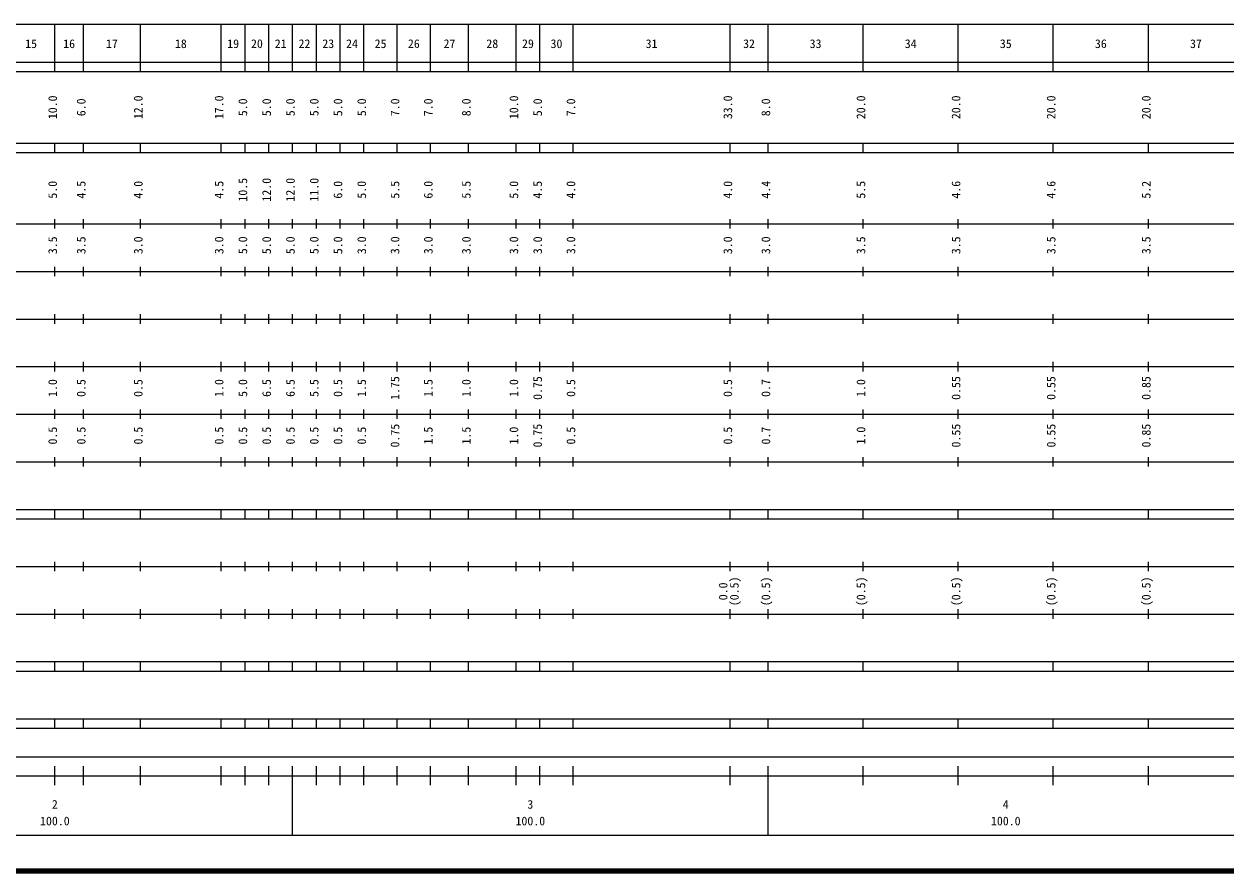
# Model space of a CAD drawing. Units: millimetres, scale not verified. Extents: x 40000 to 680000, y 20000 to 380000.
# Drawn here: x 211518 to 464311, y 20000 to 198000 of the extents above; entities that cross this region are included whole.
import ezdxf
from ezdxf.enums import TextEntityAlignment as Align

# ---------------------------------------------------------------- set-up
doc = ezdxf.new("R2010")
doc.units = ezdxf.units.MM
doc.header["$LTSCALE"] = 1000
doc.layers.add('M-TTL', color=2, linetype='Continuous', lineweight=140)
doc.layers.add('M-TTL-BAND', color=7, linetype='Continuous', lineweight=25)
doc.styles.add('ＭＳ ゴシック', font='')
doc.styles.get('ＭＳ ゴシック').set_extended_font_data('MS Gothic')

msp = doc.modelspace()

# ---------------------------------------------------------------- linework, layer by layer
at = {"layer": 'M-TTL'}
msp.add_line((40000, 20000), (680000, 20000), dxfattribs=at)
at = {"layer": 'M-TTL-BAND'}
for p, q in [((68000, 198000), (579000, 198000)), ((218000, 188000), (218000, 198000)), ((224000, 188000), (224000, 198000)), ((236000, 188000), (236000, 198000)), ((253000, 188000), (253000, 198000)), ((258000, 188000), (258000, 198000)), ((263000, 188000), (263000, 198000)), ((268000, 188000), (268000, 198000)), ((273000, 188000), (273000, 198000)), ((278000, 188000), (278000, 198000)), ((283000, 188000), (283000, 198000)), ((290000, 188000), (290000, 198000)), ((297000, 188000), (297000, 198000)), ((305000, 188000), (305000, 198000)), ((315000, 188000), (315000, 198000)), ((320000, 188000), (320000, 198000)), ((327000, 188000), (327000, 198000)), ((360000, 188000), (360000, 198000)), ((368000, 188000), (368000, 198000)), ((388000, 188000), (388000, 198000)), ((408000, 188000), (408000, 198000)), ((428000, 188000), (428000, 198000)), ((448000, 188000), (448000, 198000)), ((40000, 190000), (579000, 190000)), ((40000, 188000), (579000, 188000)), ((40000, 173000), (579000, 173000)), ((218000, 171000), (218000, 173000)), ((224000, 171000), (224000, 173000)), ((236000, 171000), (236000, 173000)), ((253000, 171000), (253000, 173000)), ((258000, 171000), (258000, 173000)), ((263000, 171000), (263000, 173000)), ((268000, 171000), (268000, 173000)), ((273000, 171000), (273000, 173000)), ((278000, 171000), (278000, 173000)), ((283000, 171000), (283000, 173000)), ((290000, 171000), (290000, 173000)), ((297000, 171000), (297000, 173000)), ((305000, 171000), (305000, 173000)), ((315000, 171000), (315000, 173000)), ((320000, 171000), (320000, 173000)), ((327000, 171000), (327000, 173000)), ((360000, 171000), (360000, 173000)), ((368000, 171000), (368000, 173000)), ((388000, 171000), (388000, 173000)), ((408000, 171000), (408000, 173000)), ((428000, 171000), (428000, 173000)), ((448000, 171000), (448000, 173000)), ((40000, 171000), (579000, 171000)), ((218000, 155000), (218000, 157000)), ((224000, 155000), (224000, 157000)), ((236000, 155000), (236000, 157000)), ((253000, 155000), (253000, 157000)), ((258000, 155000), (258000, 157000)), ((263000, 155000), (263000, 157000)), ((268000, 155000), (268000, 157000)), ((273000, 155000), (273000, 157000)), ((278000, 155000), (278000, 157000)), ((283000, 155000), (283000, 157000)), ((290000, 155000), (290000, 157000)), ((297000, 155000), (297000, 157000)), ((305000, 155000), (305000, 157000)), ((315000, 155000), (315000, 157000)), ((320000, 155000), (320000, 157000)), ((327000, 155000), (327000, 157000)), ((360000, 155000), (360000, 157000)), ((368000, 155000), (368000, 157000)), ((388000, 155000), (388000, 157000)), ((408000, 155000), (408000, 157000)), ((428000, 155000), (428000, 157000)), ((448000, 155000), (448000, 157000)), ((40000, 156000), (579000, 156000)), ((218000, 145000), (218000, 147000)), ((224000, 145000), (224000, 147000)), ((236000, 145000), (236000, 147000)), ((253000, 145000), (253000, 147000)), ((258000, 145000), (258000, 147000)), ((263000, 145000), (263000, 147000)), ((268000, 145000), (268000, 147000)), ((273000, 145000), (273000, 147000)), ((278000, 145000), (278000, 147000)), ((283000, 145000), (283000, 147000)), ((290000, 145000), (290000, 147000)), ((297000, 145000), (297000, 147000)), ((305000, 145000), (305000, 147000)), ((315000, 145000), (315000, 147000)), ((320000, 145000), (320000, 147000)), ((327000, 145000), (327000, 147000)), ((360000, 145000), (360000, 147000)), ((368000, 145000), (368000, 147000)), ((388000, 145000), (388000, 147000)), ((408000, 145000), (408000, 147000)), ((428000, 145000), (428000, 147000)), ((448000, 145000), (448000, 147000)), ((46000, 146000), (579000, 146000)), ((218000, 135000), (218000, 137000)), ((224000, 135000), (224000, 137000)), ((236000, 135000), (236000, 137000)), ((253000, 135000), (253000, 137000)), ((258000, 135000), (258000, 137000)), ((263000, 135000), (263000, 137000)), ((268000, 135000), (268000, 137000)), ((273000, 135000), (273000, 137000)), ((278000, 135000), (278000, 137000)), ((283000, 135000), (283000, 137000)), ((290000, 135000), (290000, 137000)), ((297000, 135000), (297000, 137000)), ((305000, 135000), (305000, 137000)), ((315000, 135000), (315000, 137000)), ((320000, 135000), (320000, 137000)), ((327000, 135000), (327000, 137000)), ((360000, 135000), (360000, 137000)), ((368000, 135000), (368000, 137000)), ((388000, 135000), (388000, 137000)), ((408000, 135000), (408000, 137000)), ((428000, 135000), (428000, 137000)), ((448000, 135000), (448000, 137000)), ((52000, 136000), (579000, 136000)), ((218000, 125000), (218000, 127000)), ((224000, 125000), (224000, 127000)), ((236000, 125000), (236000, 127000)), ((253000, 125000), (253000, 127000)), ((258000, 125000), (258000, 127000)), ((263000, 125000), (263000, 127000)), ((268000, 125000), (268000, 127000)), ((273000, 125000), (273000, 127000)), ((278000, 125000), (278000, 127000)), ((283000, 125000), (283000, 127000)), ((290000, 125000), (290000, 127000)), ((297000, 125000), (297000, 127000)), ((305000, 125000), (305000, 127000)), ((315000, 125000), (315000, 127000)), ((320000, 125000), (320000, 127000)), ((327000, 125000), (327000, 127000)), ((360000, 125000), (360000, 127000)), ((368000, 125000), (368000, 127000)), ((388000, 125000), (388000, 127000)), ((408000, 125000), (408000, 127000)), ((428000, 125000), (428000, 127000)), ((448000, 125000), (448000, 127000)), ((46000, 126000), (579000, 126000)), ((218000, 115000), (218000, 117000)), ((224000, 115000), (224000, 117000)), ((236000, 115000), (236000, 117000)), ((253000, 115000), (253000, 117000)), ((258000, 115000), (258000, 117000)), ((263000, 115000), (263000, 117000)), ((268000, 115000), (268000, 117000)), ((273000, 115000), (273000, 117000)), ((278000, 115000), (278000, 117000)), ((283000, 115000), (283000, 117000)), ((290000, 115000), (290000, 117000)), ((297000, 115000), (297000, 117000)), ((305000, 115000), (305000, 117000)), ((315000, 115000), (315000, 117000)), ((320000, 115000), (320000, 117000)), ((327000, 115000), (327000, 117000)), ((360000, 115000), (360000, 117000)), ((368000, 115000), (368000, 117000)), ((388000, 115000), (388000, 117000)), ((408000, 115000), (408000, 117000)), ((428000, 115000), (428000, 117000)), ((448000, 115000), (448000, 117000)), ((52000, 116000), (579000, 116000)), ((218000, 105000), (218000, 107000)), ((224000, 105000), (224000, 107000)), ((236000, 105000), (236000, 107000)), ((253000, 105000), (253000, 107000)), ((258000, 105000), (258000, 107000)), ((263000, 105000), (263000, 107000)), ((268000, 105000), (268000, 107000)), ((273000, 105000), (273000, 107000)), ((278000, 105000), (278000, 107000)), ((283000, 105000), (283000, 107000)), ((290000, 105000), (290000, 107000)), ((297000, 105000), (297000, 107000)), ((305000, 105000), (305000, 107000)), ((315000, 105000), (315000, 107000)), ((320000, 105000), (320000, 107000)), ((327000, 105000), (327000, 107000)), ((360000, 105000), (360000, 107000)), ((368000, 105000), (368000, 107000)), ((388000, 105000), (388000, 107000)), ((408000, 105000), (408000, 107000)), ((428000, 105000), (428000, 107000)), ((448000, 105000), (448000, 107000)), ((46000, 106000), (579000, 106000)), ((40000, 96000), (579000, 96000)), ((40000, 94000), (579000, 94000)), ((218000, 94000), (218000, 96000)), ((224000, 94000), (224000, 96000)), ((236000, 94000), (236000, 96000)), ((253000, 94000), (253000, 96000)), ((258000, 94000), (258000, 96000)), ((263000, 94000), (263000, 96000)), ((268000, 94000), (268000, 96000)), ((273000, 94000), (273000, 96000)), ((278000, 94000), (278000, 96000)), ((283000, 94000), (283000, 96000)), ((290000, 94000), (290000, 96000)), ((297000, 94000), (297000, 96000)), ((305000, 94000), (305000, 96000)), ((315000, 94000), (315000, 96000)), ((320000, 94000), (320000, 96000)), ((327000, 94000), (327000, 96000)), ((360000, 94000), (360000, 96000)), ((368000, 94000), (368000, 96000)), ((388000, 94000), (388000, 96000)), ((408000, 94000), (408000, 96000)), ((428000, 94000), (428000, 96000)), ((448000, 94000), (448000, 96000)), ((49000, 84000), (579000, 84000)), ((218000, 83000), (218000, 85000)), ((224000, 83000), (224000, 85000)), ((236000, 83000), (236000, 85000)), ((253000, 83000), (253000, 85000)), ((258000, 83000), (258000, 85000)), ((263000, 83000), (263000, 85000)), ((268000, 83000), (268000, 85000)), ((273000, 83000), (273000, 85000)), ((278000, 83000), (278000, 85000)), ((283000, 83000), (283000, 85000)), ((290000, 83000), (290000, 85000)), ((297000, 83000), (297000, 85000)), ((305000, 83000), (305000, 85000)), ((315000, 83000), (315000, 85000)), ((320000, 83000), (320000, 85000)), ((327000, 83000), (327000, 85000)), ((360000, 83000), (360000, 85000)), ((368000, 83000), (368000, 85000)), ((388000, 83000), (388000, 85000)), ((408000, 83000), (408000, 85000)), ((428000, 83000), (428000, 85000)), ((448000, 83000), (448000, 85000)), ((40000, 74000), (579000, 74000)), ((218000, 73000), (218000, 75000)), ((224000, 73000), (224000, 75000)), ((236000, 73000), (236000, 75000)), ((253000, 73000), (253000, 75000)), ((258000, 73000), (258000, 75000)), ((263000, 73000), (263000, 75000)), ((268000, 73000), (268000, 75000)), ((273000, 73000), (273000, 75000)), ((278000, 73000), (278000, 75000)), ((283000, 73000), (283000, 75000)), ((290000, 73000), (290000, 75000)), ((297000, 73000), (297000, 75000)), ((305000, 73000), (305000, 75000)), ((315000, 73000), (315000, 75000)), ((320000, 73000), (320000, 75000)), ((327000, 73000), (327000, 75000)), ((360000, 73000), (360000, 75000)), ((368000, 73000), (368000, 75000)), ((388000, 73000), (388000, 75000)), ((408000, 73000), (408000, 75000)), ((428000, 73000), (428000, 75000)), ((448000, 73000), (448000, 75000)), ((40000, 64000), (579000, 64000)), ((218000, 62000), (218000, 64000)), ((224000, 62000), (224000, 64000)), ((236000, 62000), (236000, 64000)), ((253000, 62000), (253000, 64000)), ((258000, 62000), (258000, 64000)), ((263000, 62000), (263000, 64000)), ((268000, 62000), (268000, 64000)), ((273000, 62000), (273000, 64000)), ((278000, 62000), (278000, 64000)), ((283000, 62000), (283000, 64000)), ((290000, 62000), (290000, 64000)), ((297000, 62000), (297000, 64000)), ((305000, 62000), (305000, 64000)), ((315000, 62000), (315000, 64000)), ((320000, 62000), (320000, 64000)), ((327000, 62000), (327000, 64000)), ((360000, 62000), (360000, 64000)), ((368000, 62000), (368000, 64000)), ((388000, 62000), (388000, 64000)), ((408000, 62000), (408000, 64000)), ((428000, 62000), (428000, 64000)), ((448000, 62000), (448000, 64000)), ((40000, 62000), (579000, 62000)), ((40000, 52000), (579000, 52000)), ((218000, 50000), (218000, 52000)), ((224000, 50000), (224000, 52000)), ((236000, 50000), (236000, 52000)), ((253000, 50000), (253000, 52000)), ((258000, 50000), (258000, 52000)), ((263000, 50000), (263000, 52000)), ((268000, 50000), (268000, 52000)), ((273000, 50000), (273000, 52000)), ((278000, 50000), (278000, 52000)), ((283000, 50000), (283000, 52000)), ((290000, 50000), (290000, 52000)), ((297000, 50000), (297000, 52000)), ((305000, 50000), (305000, 52000)), ((315000, 50000), (315000, 52000)), ((320000, 50000), (320000, 52000)), ((327000, 50000), (327000, 52000)), ((360000, 50000), (360000, 52000)), ((368000, 50000), (368000, 52000)), ((388000, 50000), (388000, 52000)), ((408000, 50000), (408000, 52000)), ((428000, 50000), (428000, 52000)), ((448000, 50000), (448000, 52000)), ((40000, 50000), (579000, 50000)), ((71000, 44000), (565000, 44000)), ((218000, 38000), (218000, 42000)), ((224000, 38000), (224000, 42000)), ((236000, 38000), (236000, 42000)), ((253000, 38000), (253000, 42000)), ((258000, 38000), (258000, 42000)), ((263000, 38000), (263000, 42000)), ((268000, 27500), (268000, 42000)), ((273000, 38000), (273000, 42000)), ((278000, 38000), (278000, 42000)), ((283000, 38000), (283000, 42000)), ((290000, 38000), (290000, 42000)), ((297000, 38000), (297000, 42000)), ((305000, 38000), (305000, 42000)), ((315000, 38000), (315000, 42000)), ((320000, 38000), (320000, 42000)), ((327000, 38000), (327000, 42000)), ((360000, 38000), (360000, 42000)), ((368000, 27500), (368000, 42000)), ((388000, 38000), (388000, 42000)), ((408000, 38000), (408000, 42000)), ((428000, 38000), (428000, 42000)), ((448000, 38000), (448000, 42000)), ((40000, 40000), (579000, 40000)), ((68000, 27500), (579000, 27500))]:
    msp.add_line(p, q, dxfattribs=at)

# ---------------------------------------------------------------- texts
at = {"layer": 'M-TTL-BAND', "style": 'ＭＳ ゴシック'}
for s, p in [('15', (213000, 192405)), ('16', (221000, 192405)), ('17', (230000, 192405)), ('18', (244500, 192405)), ('19', (255500, 192405)), ('20', (260500, 192405)), ('21', (265500, 192405)), ('22', (270500, 192405)), ('23', (275500, 192405)), ('24', (280500, 192405)), ('25', (286500, 192405)), ('26', (293500, 192405)), ('27', (301000, 192405)), ('28', (310000, 192405)), ('29', (317500, 192405)), ('30', (323500, 192405)), ('31', (343500, 192405)), ('32', (364000, 192405)), ('33', (378000, 192405)), ('34', (398000, 192405)), ('35', (418000, 192405)), ('36', (438000, 192405)), ('37', (458000, 192405)), ('2', (218000, 32523)), ('3', (318000, 32523)), ('4', (418000, 32523)), ('100.0', (218000, 29033)), ('100.0', (318000, 29033)), ('100.0', (418000, 29033))]:
    msp.add_text(s, height=1833, dxfattribs=at).set_placement(p, align=Align.BOTTOM_CENTER)
for s, p in [('10.0', (219000, 180500)), ('6.0', (225000, 180500)), ('12.0', (237000, 180500)), ('17.0', (254000, 180500)), ('5.0', (259000, 180500)), ('5.0', (264000, 180500)), ('5.0', (269000, 180500)), ('5.0', (274000, 180500)), ('5.0', (279000, 180500)), ('5.0', (284000, 180500)), ('7.0', (291000, 180500)), ('7.0', (298000, 180500)), ('8.0', (306000, 180500)), ('10.0', (316000, 180500)), ('5.0', (321000, 180500)), ('7.0', (328000, 180500)), ('33.0', (361000, 180500)), ('8.0', (369000, 180500)), ('20.0', (389000, 180500)), ('20.0', (409000, 180500)), ('20.0', (429000, 180500)), ('20.0', (449000, 180500)), ('5.0', (219000, 163174)), ('4.5', (225000, 163174)), ('4.0', (237000, 163174)), ('4.5', (254000, 163174)), ('10.5', (259000, 163174)), ('12.0', (264000, 163174)), ('12.0', (269000, 163174)), ('11.0', (274000, 163174)), ('6.0', (279000, 163174)), ('5.0', (284000, 163174)), ('5.5', (291000, 163174)), ('6.0', (298000, 163174)), ('5.5', (306000, 163174)), ('5.0', (316000, 163174)), ('4.5', (321000, 163174)), ('4.0', (328000, 163174)), ('4.0', (361000, 163174)), ('4.4', (369000, 163174)), ('5.5', (389000, 163174)), ('4.6', (409000, 163174)), ('4.6', (429000, 163174)), ('5.2', (449000, 163174)), ('3.5', (219000, 151500)), ('3.5', (225000, 151500)), ('3.0', (237000, 151500)), ('3.0', (254000, 151500)), ('5.0', (259000, 151500)), ('5.0', (264000, 151500)), ('5.0', (269000, 151500)), ('5.0', (274000, 151500)), ('5.0', (279000, 151500)), ('3.0', (284000, 151500)), ('3.0', (291000, 151500)), ('3.0', (298000, 151500)), ('3.0', (306000, 151500)), ('3.0', (316000, 151500)), ('3.0', (321000, 151500)), ('3.0', (328000, 151500)), ('3.0', (361000, 151500)), ('3.0', (369000, 151500)), ('3.5', (389000, 151500)), ('3.5', (409000, 151500)), ('3.5', (429000, 151500)), ('3.5', (449000, 151500)), ('1.0', (219000, 121500)), ('0.5', (225000, 121500)), ('0.5', (237000, 121500)), ('1.0', (254000, 121500)), ('5.0', (259000, 121500)), ('6.5', (264000, 121500)), ('6.5', (269000, 121500)), ('5.5', (274000, 121500)), ('0.5', (279000, 121500)), ('1.5', (284000, 121500)), ('1.75', (291000, 121500)), ('1.5', (298000, 121500)), ('1.0', (306000, 121500)), ('1.0', (316000, 121500)), ('0.75', (321000, 121500)), ('0.5', (328000, 121500)), ('0.5', (361000, 121500)), ('0.7', (369000, 121500)), ('1.0', (389000, 121500)), ('0.55', (409000, 121500)), ('0.55', (429000, 121500)), ('0.85', (449000, 121500)), ('0.75', (291000, 111500)), ('0.75', (321000, 111500)), ('0.55', (409000, 111500)), ('0.55', (429000, 111500)), ('0.85', (449000, 111500)), ('0.5', (219000, 111500)), ('0.5', (225000, 111500)), ('0.5', (237000, 111500)), ('0.5', (254000, 111500)), ('0.5', (259000, 111500)), ('0.5', (264000, 111500)), ('0.5', (269000, 111500)), ('0.5', (274000, 111500)), ('0.5', (279000, 111500)), ('0.5', (284000, 111500)), ('1.5', (298000, 111500)), ('1.5', (306000, 111500)), ('1.0', (316000, 111500)), ('0.5', (328000, 111500)), ('0.5', (361000, 111500)), ('0.7', (369000, 111500)), ('1.0', (389000, 111500)), ('(0.5)', (362370, 78764)), ('(0.5)', (369000, 78764)), ('(0.5)', (389000, 78764)), ('(0.5)', (409000, 78764)), ('(0.5)', (429000, 78764)), ('(0.5)', (449000, 78764)), ('0.0', (360000, 78764))]:
    msp.add_text(s, height=1833, rotation=90, dxfattribs=at).set_placement(p, align=Align.BOTTOM_CENTER)

doc.saveas('drawing.dxf')
